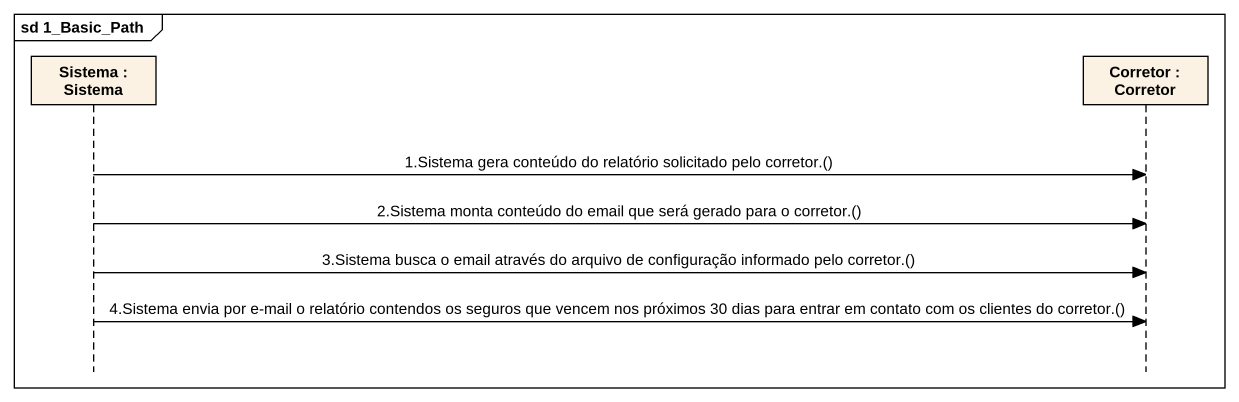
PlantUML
@startuml
mainframe sd 1_Basic_Path
hide footbox
participant "Sistema : Sistema" as Sistema
participant "Corretor : Corretor" as Corretor

Sistema -> Corretor : 1.Sistema gera conteúdo do relatório solicitado pelo corretor.()
Sistema -> Corretor : 2.Sistema monta conteúdo do email que será gerado para o corretor.()
Sistema -> Corretor : 3.Sistema busca o email através do arquivo de configuração informado pelo corretor.()
Sistema -> Corretor : 4.Sistema envia por e-mail o relatório contendos os seguros que vencem nos próximos 30 dias para entrar em contato com os clientes do corretor.()
@enduml
